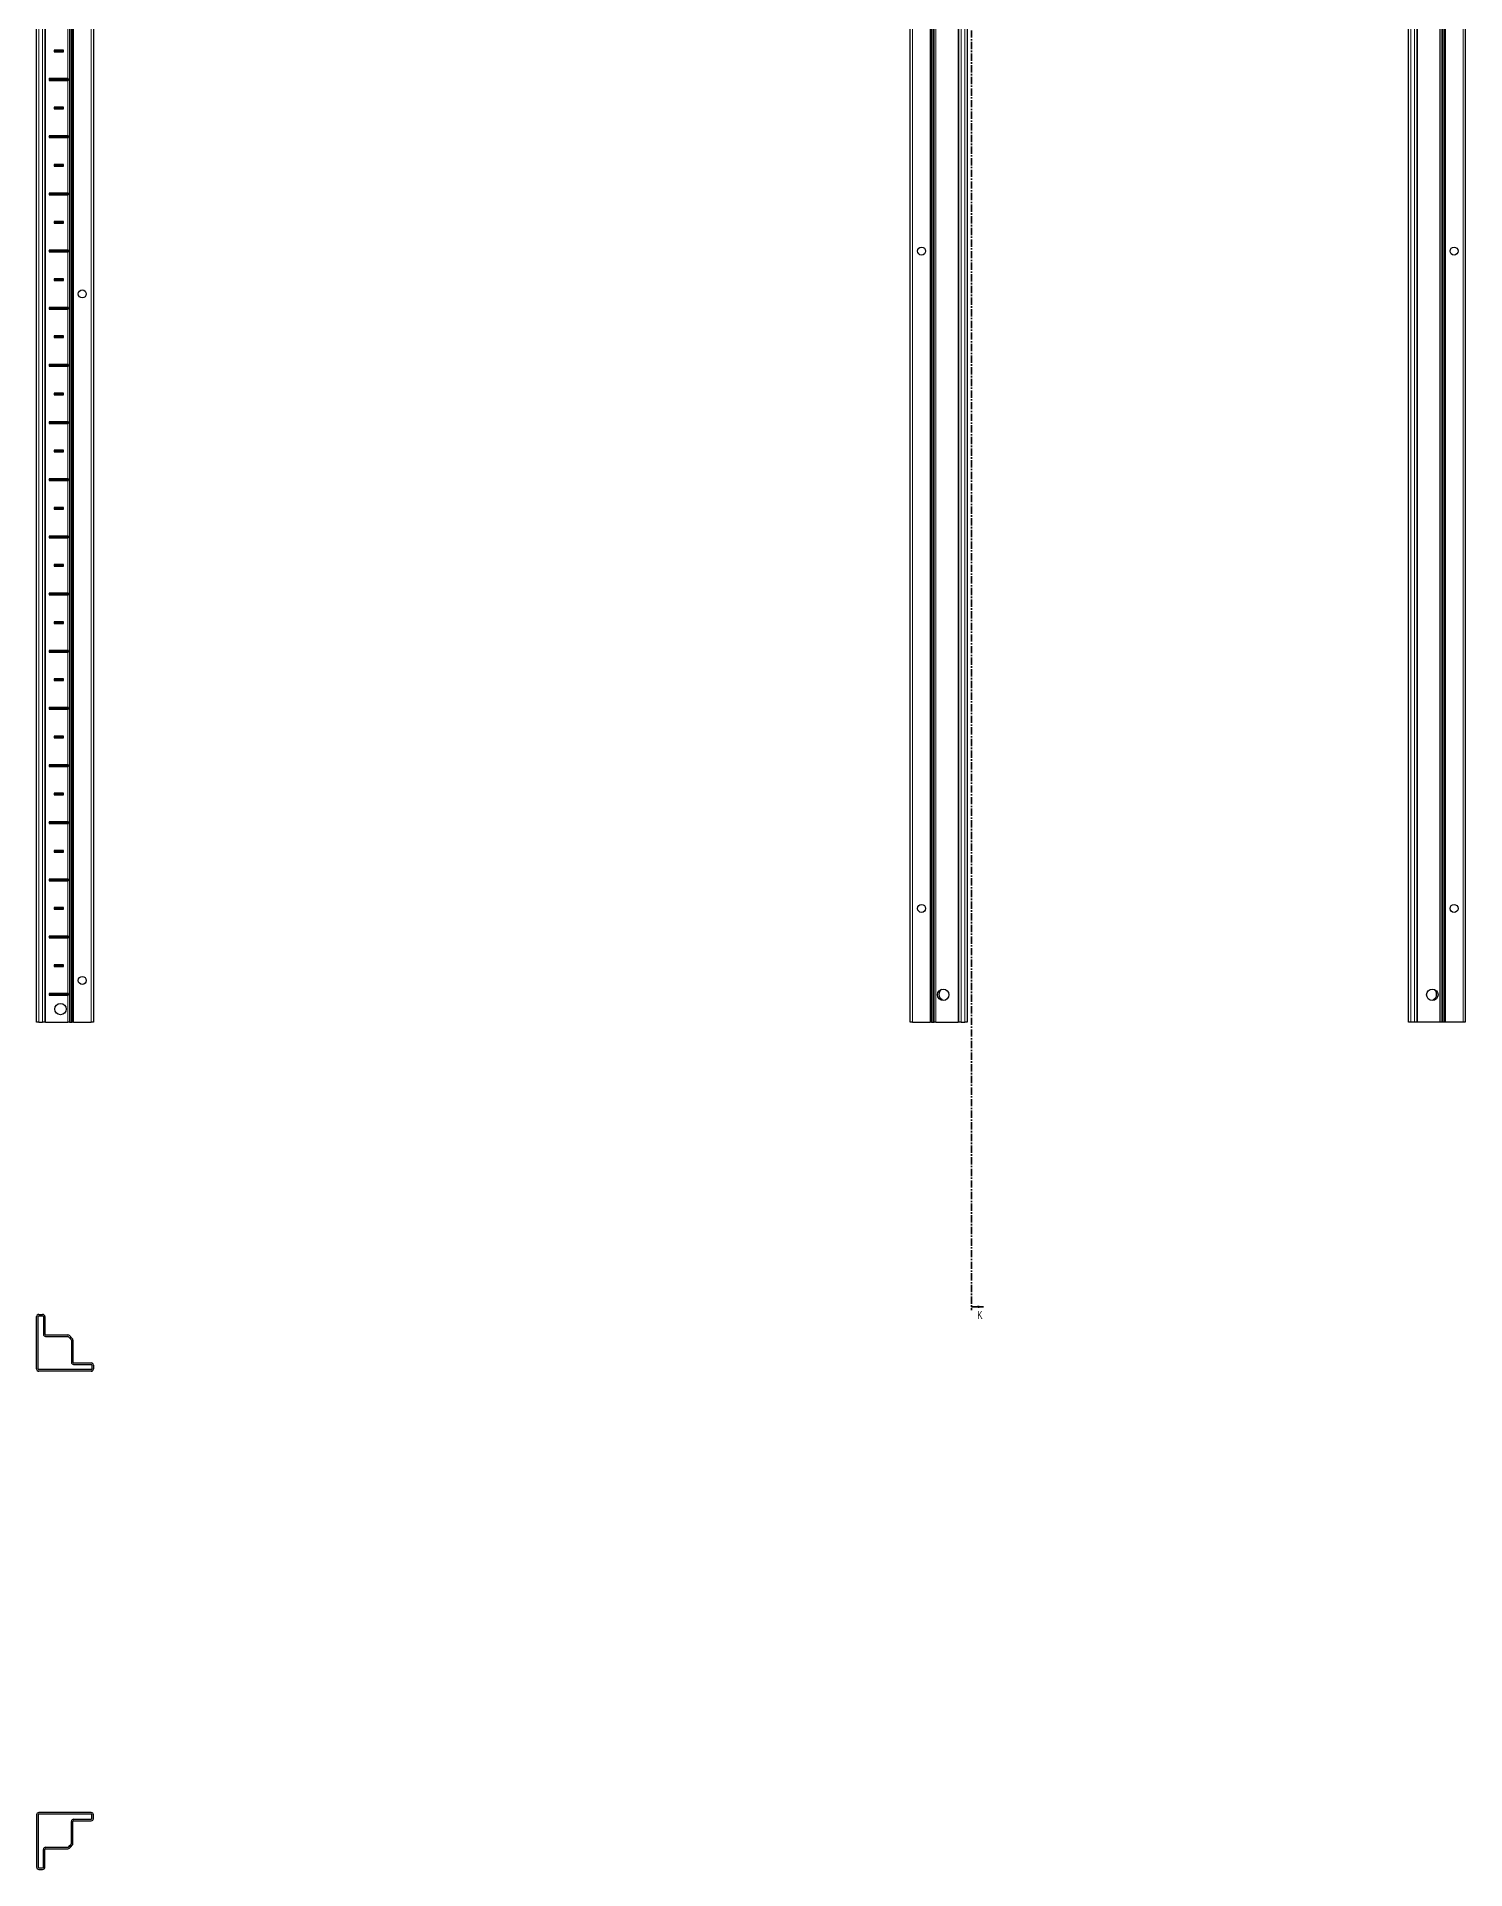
# Model space of a CAD drawing. Header units: millimetres. Extents: x -250 to 5825, y -1747 to 1453.
# Drawn here: x 1362 to 2612, y -1747 to -144 of the extents above; entities that cross this region are included whole.
import ezdxf

# ---------------------------------------------------------------- set-up
doc = ezdxf.new("R2010")
doc.units = ezdxf.units.MM
doc.linetypes.add('CENTER', pattern=[10.16, 6.35, -1.27, 1.27, -1.27])
doc.styles.add('SLDTEXTSTYLE0', font='TXT', dxfattribs={"width": 0.75})

msp = doc.modelspace()

# ---------------------------------------------------------------- linework, layer by layer
at = {"color": 7, "linetype": 'CENTER', "lineweight": 35}
msp.add_line((2179.83, 1344.64), (2179.83, -1258.12), dxfattribs=at)
at = {"color": 7, "linetype": 'Continuous', "lineweight": 25}
for p, q in [((1362.49, -1006.24), (1362.49, 892.76)), ((1369.69, 892.76), (1369.69, -1006.24)), ((1392.36, 892.76), (1392.36, -1006.24)), ((1392.4, 892.76), (1392.4, -1006.24)), ((1394.19, 892.76), (1394.19, -1006.24)), ((1412.19, 892.76), (1412.19, -1006.24)), ((2126.39, -1006.24), (2126.39, 892.76)), ((2146.19, 892.76), (2146.19, -1006.24)), ((2146.22, 892.76), (2146.22, -1006.24)), ((2168.89, -1006.24), (2168.89, 892.76)), ((2176.09, 892.76), (2176.09, -1006.24)), ((2562.09, -1006.24), (2562.09, 892.76)), ((2569.29, 892.76), (2569.29, -1006.24)), ((2591.97, -1006.24), (2591.97, 892.76)), ((2592, -1006.24), (2592, 892.76)), ((2611.79, 892.76), (2611.79, -1006.24)), ((2144.39, -180.99), (2144.39, -132.49)), ((2593.79, -132.49), (2593.79, -180.99)), ((1385.84, -155.99), (1377.84, -155.99)), ((1377.84, -155.99), (1377.84, -157.49)), ((1378.59, -156.74), (1377.84, -155.99)), ((1378.59, -156.74), (1377.84, -157.49)), ((1377.84, -157.49), (1385.84, -157.49)), ((1378.59, -156.74), (1385.09, -156.74)), ((1385.09, -156.74), (1385.84, -155.99)), ((1385.09, -156.74), (1385.84, -157.49)), ((1385.84, -157.49), (1385.84, -155.99)), ((1389.74, -180.99), (1373.34, -180.99)), ((1373.34, -180.99), (1373.34, -182.49)), ((1374.09, -181.74), (1373.34, -180.99)), ((1374.09, -181.74), (1373.34, -182.49)), ((1373.34, -182.49), (1389.74, -182.49)), ((1374.09, -181.74), (1389.59, -181.74)), ((1389.59, -181.74), (1390.23, -181.1)), ((1389.59, -181.74), (1390.23, -182.39)), ((1390.23, -182.39), (1390.23, -181.1)), ((2144.46, -181.1), (2144.39, -180.99)), ((2144.39, -180.99), (2144.39, -182.49)), ((2144.39, -182.49), (2144.46, -182.39)), ((2144.39, -230.99), (2144.39, -182.49)), ((2144.46, -182.39), (2144.46, -181.1)), ((2593.79, -180.99), (2593.73, -181.1)), ((2593.73, -181.1), (2593.73, -182.39)), ((2593.73, -182.39), (2593.79, -182.49)), ((2593.79, -182.49), (2593.79, -180.99)), ((2593.79, -182.49), (2593.79, -230.99)), ((1385.84, -205.99), (1377.84, -205.99)), ((1377.84, -205.99), (1377.84, -207.49)), ((1378.59, -206.74), (1377.84, -205.99)), ((1378.59, -206.74), (1377.84, -207.49)), ((1377.84, -207.49), (1385.84, -207.49)), ((1378.59, -206.74), (1385.09, -206.74)), ((1385.09, -206.74), (1385.84, -205.99)), ((1385.09, -206.74), (1385.84, -207.49)), ((1385.84, -207.49), (1385.84, -205.99)), ((1389.74, -230.99), (1373.34, -230.99)), ((1373.34, -230.99), (1373.34, -232.49)), ((1374.09, -231.74), (1373.34, -230.99)), ((1374.09, -231.74), (1373.34, -232.49)), ((1373.34, -232.49), (1389.74, -232.49)), ((1374.09, -231.74), (1389.59, -231.74)), ((1389.59, -231.74), (1390.23, -231.1)), ((1389.59, -231.74), (1390.23, -232.39)), ((1390.23, -232.39), (1390.23, -231.1)), ((2144.46, -231.1), (2144.39, -230.99)), ((2144.39, -230.99), (2144.39, -232.49)), ((2144.39, -232.49), (2144.46, -232.39)), ((2144.39, -280.99), (2144.39, -232.49)), ((2144.46, -232.39), (2144.46, -231.1)), ((2593.79, -230.99), (2593.73, -231.1)), ((2593.73, -231.1), (2593.73, -232.39)), ((2593.73, -232.39), (2593.79, -232.49)), ((2593.79, -232.49), (2593.79, -230.99)), ((2593.79, -232.49), (2593.79, -280.99)), ((1385.84, -255.99), (1377.84, -255.99)), ((1377.84, -255.99), (1377.84, -257.49)), ((1378.59, -256.74), (1377.84, -255.99)), ((1385.09, -256.74), (1385.84, -255.99)), ((1385.84, -257.49), (1385.84, -255.99)), ((1378.59, -256.74), (1377.84, -257.49)), ((1377.84, -257.49), (1385.84, -257.49)), ((1378.59, -256.74), (1385.09, -256.74)), ((1385.09, -256.74), (1385.84, -257.49)), ((1389.74, -280.99), (1373.34, -280.99)), ((1373.34, -280.99), (1373.34, -282.49)), ((1374.09, -281.74), (1373.34, -280.99)), ((1374.09, -281.74), (1373.34, -282.49)), ((1373.34, -282.49), (1389.74, -282.49)), ((1374.09, -281.74), (1389.59, -281.74)), ((1389.59, -281.74), (1390.23, -281.1)), ((1389.59, -281.74), (1390.23, -282.39)), ((1390.23, -282.39), (1390.23, -281.1)), ((2144.46, -281.1), (2144.39, -280.99)), ((2144.39, -280.99), (2144.39, -282.49)), ((2144.39, -282.49), (2144.46, -282.39)), ((2144.39, -330.99), (2144.39, -282.49)), ((2144.46, -282.39), (2144.46, -281.1)), ((2593.79, -280.99), (2593.73, -281.1)), ((2593.73, -281.1), (2593.73, -282.39)), ((2593.73, -282.39), (2593.79, -282.49)), ((2593.79, -282.49), (2593.79, -280.99)), ((2593.79, -282.49), (2593.79, -330.99)), ((1385.84, -305.99), (1377.84, -305.99)), ((1377.84, -305.99), (1377.84, -307.49)), ((1378.59, -306.74), (1377.84, -305.99)), ((1378.59, -306.74), (1377.84, -307.49)), ((1377.84, -307.49), (1385.84, -307.49)), ((1378.59, -306.74), (1385.09, -306.74)), ((1385.09, -306.74), (1385.84, -305.99)), ((1385.09, -306.74), (1385.84, -307.49)), ((1385.84, -307.49), (1385.84, -305.99)), ((1389.74, -330.99), (1373.34, -330.99)), ((1373.34, -330.99), (1373.34, -332.49)), ((1374.09, -331.74), (1373.34, -330.99)), ((1374.09, -331.74), (1373.34, -332.49)), ((1373.34, -332.49), (1389.74, -332.49)), ((1374.09, -331.74), (1389.59, -331.74)), ((1389.59, -331.74), (1390.23, -331.1)), ((1389.59, -331.74), (1390.23, -332.39)), ((1390.23, -332.39), (1390.23, -331.1)), ((2144.46, -331.1), (2144.39, -330.99)), ((2144.39, -330.99), (2144.39, -332.49)), ((2144.39, -332.49), (2144.46, -332.39)), ((2144.39, -380.99), (2144.39, -332.49)), ((2144.46, -332.39), (2144.46, -331.1)), ((2593.79, -330.99), (2593.73, -331.1)), ((2593.73, -331.1), (2593.73, -332.39)), ((2593.73, -332.39), (2593.79, -332.49)), ((2593.79, -332.49), (2593.79, -330.99)), ((2593.79, -332.49), (2593.79, -380.99)), ((1385.84, -355.99), (1377.84, -355.99)), ((1377.84, -355.99), (1377.84, -357.49)), ((1378.59, -356.74), (1377.84, -355.99)), ((1378.59, -356.74), (1377.84, -357.49)), ((1377.84, -357.49), (1385.84, -357.49)), ((1378.59, -356.74), (1385.09, -356.74)), ((1385.09, -356.74), (1385.84, -355.99)), ((1385.09, -356.74), (1385.84, -357.49)), ((1385.84, -357.49), (1385.84, -355.99)), ((1389.74, -380.99), (1373.34, -380.99)), ((1373.34, -380.99), (1373.34, -382.49)), ((1374.09, -381.74), (1373.34, -380.99)), ((1374.09, -381.74), (1373.34, -382.49)), ((1373.34, -382.49), (1389.74, -382.49)), ((1374.09, -381.74), (1389.59, -381.74)), ((1389.59, -381.74), (1390.23, -381.1)), ((1389.59, -381.74), (1390.23, -382.39)), ((1390.23, -382.39), (1390.23, -381.1)), ((2144.46, -381.1), (2144.39, -380.99)), ((2144.39, -380.99), (2144.39, -382.49)), ((2144.39, -382.49), (2144.46, -382.39)), ((2144.39, -430.99), (2144.39, -382.49)), ((2144.46, -382.39), (2144.46, -381.1)), ((2593.79, -380.99), (2593.73, -381.1)), ((2593.73, -381.1), (2593.73, -382.39)), ((2593.73, -382.39), (2593.79, -382.49)), ((2593.79, -382.49), (2593.79, -380.99)), ((2593.79, -382.49), (2593.79, -430.99)), ((1385.84, -405.99), (1377.84, -405.99)), ((1377.84, -405.99), (1377.84, -407.49)), ((1378.59, -406.74), (1377.84, -405.99)), ((1378.59, -406.74), (1377.84, -407.49)), ((1377.84, -407.49), (1385.84, -407.49)), ((1378.59, -406.74), (1385.09, -406.74)), ((1385.09, -406.74), (1385.84, -405.99)), ((1385.09, -406.74), (1385.84, -407.49)), ((1385.84, -407.49), (1385.84, -405.99)), ((1389.74, -430.99), (1373.34, -430.99)), ((1373.34, -430.99), (1373.34, -432.49)), ((1374.09, -431.74), (1373.34, -430.99)), ((1374.09, -431.74), (1373.34, -432.49)), ((1373.34, -432.49), (1389.74, -432.49)), ((1374.09, -431.74), (1389.59, -431.74)), ((1389.59, -431.74), (1390.23, -431.1)), ((1389.59, -431.74), (1390.23, -432.39)), ((1390.23, -432.39), (1390.23, -431.1)), ((2144.46, -431.1), (2144.39, -430.99)), ((2144.39, -430.99), (2144.39, -432.49)), ((2144.39, -432.49), (2144.46, -432.39)), ((2144.39, -480.99), (2144.39, -432.49)), ((2144.46, -432.39), (2144.46, -431.1)), ((2593.79, -430.99), (2593.73, -431.1)), ((2593.73, -431.1), (2593.73, -432.39)), ((2593.73, -432.39), (2593.79, -432.49)), ((2593.79, -432.49), (2593.79, -430.99)), ((2593.79, -432.49), (2593.79, -480.99)), ((1385.84, -455.99), (1377.84, -455.99)), ((1377.84, -455.99), (1377.84, -457.49)), ((1378.59, -456.74), (1377.84, -455.99)), ((1378.59, -456.74), (1377.84, -457.49)), ((1377.84, -457.49), (1385.84, -457.49)), ((1378.59, -456.74), (1385.09, -456.74)), ((1385.09, -456.74), (1385.84, -455.99)), ((1385.09, -456.74), (1385.84, -457.49)), ((1385.84, -457.49), (1385.84, -455.99)), ((1389.74, -480.99), (1373.34, -480.99)), ((1373.34, -480.99), (1373.34, -482.49)), ((1374.09, -481.74), (1373.34, -480.99)), ((1374.09, -481.74), (1373.34, -482.49)), ((1373.34, -482.49), (1389.74, -482.49)), ((1374.09, -481.74), (1389.59, -481.74)), ((1389.59, -481.74), (1390.23, -481.1)), ((1389.59, -481.74), (1390.23, -482.39)), ((1390.23, -482.39), (1390.23, -481.1)), ((2144.46, -481.1), (2144.39, -480.99)), ((2144.39, -480.99), (2144.39, -482.49)), ((2144.39, -482.49), (2144.46, -482.39)), ((2144.39, -530.99), (2144.39, -482.49)), ((2144.46, -482.39), (2144.46, -481.1)), ((2593.79, -480.99), (2593.73, -481.1)), ((2593.73, -481.1), (2593.73, -482.39)), ((2593.73, -482.39), (2593.79, -482.49)), ((2593.79, -482.49), (2593.79, -480.99)), ((2593.79, -482.49), (2593.79, -530.99)), ((1385.84, -505.99), (1377.84, -505.99)), ((1377.84, -505.99), (1377.84, -507.49)), ((1378.59, -506.74), (1377.84, -505.99)), ((1378.59, -506.74), (1377.84, -507.49)), ((1377.84, -507.49), (1385.84, -507.49)), ((1378.59, -506.74), (1385.09, -506.74)), ((1385.09, -506.74), (1385.84, -505.99)), ((1385.09, -506.74), (1385.84, -507.49)), ((1385.84, -507.49), (1385.84, -505.99)), ((1389.74, -530.99), (1373.34, -530.99)), ((1373.34, -530.99), (1373.34, -532.49)), ((1374.09, -531.74), (1373.34, -530.99)), ((1374.09, -531.74), (1373.34, -532.49)), ((1373.34, -532.49), (1389.74, -532.49)), ((1374.09, -531.74), (1389.59, -531.74)), ((1389.59, -531.74), (1390.23, -531.1)), ((1389.59, -531.74), (1390.23, -532.39)), ((1390.23, -532.39), (1390.23, -531.1)), ((2144.46, -531.1), (2144.39, -530.99)), ((2144.39, -530.99), (2144.39, -532.49)), ((2144.39, -532.49), (2144.46, -532.39)), ((2144.39, -580.99), (2144.39, -532.49)), ((2144.46, -532.39), (2144.46, -531.1)), ((2593.79, -530.99), (2593.73, -531.1)), ((2593.73, -531.1), (2593.73, -532.39)), ((2593.73, -532.39), (2593.79, -532.49)), ((2593.79, -532.49), (2593.79, -530.99)), ((2593.79, -532.49), (2593.79, -580.99)), ((1385.84, -555.99), (1377.84, -555.99)), ((1377.84, -555.99), (1377.84, -557.49)), ((1378.59, -556.74), (1377.84, -555.99)), ((1378.59, -556.74), (1377.84, -557.49)), ((1377.84, -557.49), (1385.84, -557.49)), ((1378.59, -556.74), (1385.09, -556.74)), ((1385.09, -556.74), (1385.84, -555.99)), ((1385.09, -556.74), (1385.84, -557.49)), ((1385.84, -557.49), (1385.84, -555.99)), ((1389.74, -580.99), (1373.34, -580.99)), ((1373.34, -580.99), (1373.34, -582.49)), ((1374.09, -581.74), (1373.34, -580.99)), ((1374.09, -581.74), (1373.34, -582.49)), ((1373.34, -582.49), (1389.74, -582.49)), ((1374.09, -581.74), (1389.59, -581.74)), ((1389.59, -581.74), (1390.23, -581.1)), ((1389.59, -581.74), (1390.23, -582.39)), ((1390.23, -582.39), (1390.23, -581.1)), ((2144.46, -581.1), (2144.39, -580.99)), ((2144.39, -580.99), (2144.39, -582.49)), ((2144.39, -582.49), (2144.46, -582.39)), ((2144.39, -630.99), (2144.39, -582.49)), ((2144.46, -582.39), (2144.46, -581.1)), ((2593.79, -580.99), (2593.73, -581.1)), ((2593.73, -581.1), (2593.73, -582.39)), ((2593.73, -582.39), (2593.79, -582.49)), ((2593.79, -582.49), (2593.79, -580.99)), ((2593.79, -582.49), (2593.79, -630.99)), ((1385.84, -605.99), (1377.84, -605.99)), ((1377.84, -605.99), (1377.84, -607.49)), ((1378.59, -606.74), (1377.84, -605.99)), ((1378.59, -606.74), (1377.84, -607.49)), ((1377.84, -607.49), (1385.84, -607.49)), ((1378.59, -606.74), (1385.09, -606.74)), ((1385.09, -606.74), (1385.84, -605.99)), ((1385.09, -606.74), (1385.84, -607.49)), ((1385.84, -607.49), (1385.84, -605.99)), ((1389.74, -630.99), (1373.34, -630.99)), ((1373.34, -630.99), (1373.34, -632.49)), ((1374.09, -631.74), (1373.34, -630.99)), ((1374.09, -631.74), (1373.34, -632.49)), ((1373.34, -632.49), (1389.74, -632.49)), ((1374.09, -631.74), (1389.59, -631.74)), ((1389.59, -631.74), (1390.23, -631.1)), ((1389.59, -631.74), (1390.23, -632.39)), ((1390.23, -632.39), (1390.23, -631.1)), ((2144.46, -631.1), (2144.39, -630.99)), ((2144.39, -630.99), (2144.39, -632.49)), ((2144.39, -632.49), (2144.46, -632.39)), ((2144.39, -680.99), (2144.39, -632.49)), ((2144.46, -632.39), (2144.46, -631.1)), ((2593.79, -630.99), (2593.73, -631.1)), ((2593.73, -631.1), (2593.73, -632.39)), ((2593.73, -632.39), (2593.79, -632.49)), ((2593.79, -632.49), (2593.79, -630.99)), ((2593.79, -632.49), (2593.79, -680.99)), ((1385.84, -655.99), (1377.84, -655.99)), ((1377.84, -655.99), (1377.84, -657.49)), ((1378.59, -656.74), (1377.84, -655.99)), ((1378.59, -656.74), (1377.84, -657.49)), ((1378.59, -656.74), (1385.09, -656.74)), ((1385.09, -656.74), (1385.84, -655.99)), ((1385.09, -656.74), (1385.84, -657.49)), ((1385.84, -657.49), (1385.84, -655.99)), ((1377.84, -657.49), (1385.84, -657.49)), ((1389.74, -680.99), (1373.34, -680.99)), ((1373.34, -680.99), (1373.34, -682.49)), ((1374.09, -681.74), (1373.34, -680.99)), ((1374.09, -681.74), (1373.34, -682.49)), ((1373.34, -682.49), (1389.74, -682.49)), ((1374.09, -681.74), (1389.59, -681.74)), ((1389.59, -681.74), (1390.23, -681.1)), ((1389.59, -681.74), (1390.23, -682.39)), ((1390.23, -682.39), (1390.23, -681.1)), ((2144.46, -681.1), (2144.39, -680.99)), ((2144.39, -680.99), (2144.39, -682.49)), ((2144.39, -682.49), (2144.46, -682.39)), ((2144.39, -730.99), (2144.39, -682.49)), ((2144.46, -682.39), (2144.46, -681.1)), ((2593.79, -680.99), (2593.73, -681.1)), ((2593.73, -681.1), (2593.73, -682.39)), ((2593.73, -682.39), (2593.79, -682.49)), ((2593.79, -682.49), (2593.79, -680.99)), ((2593.79, -682.49), (2593.79, -730.99)), ((1385.84, -705.99), (1377.84, -705.99)), ((1377.84, -705.99), (1377.84, -707.49)), ((1378.59, -706.74), (1377.84, -705.99)), ((1378.59, -706.74), (1377.84, -707.49)), ((1377.84, -707.49), (1385.84, -707.49)), ((1378.59, -706.74), (1385.09, -706.74)), ((1385.09, -706.74), (1385.84, -705.99)), ((1385.09, -706.74), (1385.84, -707.49)), ((1385.84, -707.49), (1385.84, -705.99)), ((1389.74, -730.99), (1373.34, -730.99)), ((1373.34, -730.99), (1373.34, -732.49)), ((1374.09, -731.74), (1373.34, -730.99)), ((1374.09, -731.74), (1373.34, -732.49)), ((1373.34, -732.49), (1389.74, -732.49)), ((1374.09, -731.74), (1389.59, -731.74)), ((1389.59, -731.74), (1390.23, -731.1)), ((1389.59, -731.74), (1390.23, -732.39)), ((1390.23, -732.39), (1390.23, -731.1)), ((2144.46, -731.1), (2144.39, -730.99)), ((2144.39, -730.99), (2144.39, -732.49)), ((2144.39, -732.49), (2144.46, -732.39)), ((2144.39, -780.99), (2144.39, -732.49)), ((2144.46, -732.39), (2144.46, -731.1)), ((2593.79, -730.99), (2593.73, -731.1)), ((2593.73, -731.1), (2593.73, -732.39)), ((2593.73, -732.39), (2593.79, -732.49)), ((2593.79, -732.49), (2593.79, -730.99)), ((2593.79, -732.49), (2593.79, -780.99)), ((1385.84, -755.99), (1377.84, -755.99)), ((1377.84, -755.99), (1377.84, -757.49)), ((1378.59, -756.74), (1377.84, -755.99)), ((1378.59, -756.74), (1377.84, -757.49)), ((1377.84, -757.49), (1385.84, -757.49)), ((1378.59, -756.74), (1385.09, -756.74)), ((1385.09, -756.74), (1385.84, -755.99)), ((1385.09, -756.74), (1385.84, -757.49)), ((1385.84, -757.49), (1385.84, -755.99)), ((1389.74, -780.99), (1373.34, -780.99)), ((1373.34, -780.99), (1373.34, -782.49)), ((1374.09, -781.74), (1373.34, -780.99)), ((1374.09, -781.74), (1373.34, -782.49)), ((1373.34, -782.49), (1389.74, -782.49)), ((1374.09, -781.74), (1389.59, -781.74)), ((1389.59, -781.74), (1390.23, -781.1)), ((1389.59, -781.74), (1390.23, -782.39)), ((1390.23, -782.39), (1390.23, -781.1)), ((2144.46, -781.1), (2144.39, -780.99)), ((2144.39, -780.99), (2144.39, -782.49)), ((2144.39, -782.49), (2144.46, -782.39)), ((2144.39, -830.99), (2144.39, -782.49)), ((2144.46, -782.39), (2144.46, -781.1)), ((2593.79, -780.99), (2593.73, -781.1)), ((2593.73, -781.1), (2593.73, -782.39)), ((2593.73, -782.39), (2593.79, -782.49)), ((2593.79, -782.49), (2593.79, -780.99)), ((2593.79, -782.49), (2593.79, -830.99)), ((1385.84, -805.99), (1377.84, -805.99)), ((1377.84, -805.99), (1377.84, -807.49)), ((1378.59, -806.74), (1377.84, -805.99)), ((1378.59, -806.74), (1377.84, -807.49)), ((1377.84, -807.49), (1385.84, -807.49)), ((1378.59, -806.74), (1385.09, -806.74)), ((1385.09, -806.74), (1385.84, -805.99)), ((1385.09, -806.74), (1385.84, -807.49)), ((1385.84, -807.49), (1385.84, -805.99)), ((1389.74, -830.99), (1373.34, -830.99)), ((1373.34, -830.99), (1373.34, -832.49)), ((1374.09, -831.74), (1373.34, -830.99)), ((1374.09, -831.74), (1373.34, -832.49)), ((1373.34, -832.49), (1389.74, -832.49)), ((1374.09, -831.74), (1389.59, -831.74)), ((1389.59, -831.74), (1390.23, -831.1)), ((1389.59, -831.74), (1390.23, -832.39)), ((1390.23, -832.39), (1390.23, -831.1)), ((2144.46, -831.1), (2144.39, -830.99)), ((2144.39, -830.99), (2144.39, -832.49)), ((2144.39, -832.49), (2144.46, -832.39)), ((2144.39, -880.99), (2144.39, -832.49)), ((2144.46, -832.39), (2144.46, -831.1)), ((2593.79, -830.99), (2593.73, -831.1)), ((2593.73, -831.1), (2593.73, -832.39)), ((2593.73, -832.39), (2593.79, -832.49)), ((2593.79, -832.49), (2593.79, -830.99)), ((2593.79, -832.49), (2593.79, -880.99)), ((1385.84, -855.99), (1377.84, -855.99)), ((1377.84, -855.99), (1377.84, -857.49)), ((1378.59, -856.74), (1377.84, -855.99)), ((1378.59, -856.74), (1377.84, -857.49)), ((1377.84, -857.49), (1385.84, -857.49)), ((1378.59, -856.74), (1385.09, -856.74)), ((1385.09, -856.74), (1385.84, -855.99)), ((1385.09, -856.74), (1385.84, -857.49)), ((1385.84, -857.49), (1385.84, -855.99)), ((1389.74, -880.99), (1373.34, -880.99)), ((1373.34, -880.99), (1373.34, -882.49)), ((1374.09, -881.74), (1373.34, -880.99)), ((1389.59, -881.74), (1390.23, -881.1)), ((1390.23, -882.39), (1390.23, -881.1)), ((2144.46, -881.1), (2144.39, -880.99)), ((2144.39, -880.99), (2144.39, -882.49)), ((2144.46, -882.39), (2144.46, -881.1)), ((2593.79, -880.99), (2593.73, -881.1)), ((2593.73, -881.1), (2593.73, -882.39)), ((2593.79, -882.49), (2593.79, -880.99)), ((1374.09, -881.74), (1373.34, -882.49)), ((1373.34, -882.49), (1389.74, -882.49)), ((1374.09, -881.74), (1389.59, -881.74)), ((1389.59, -881.74), (1390.23, -882.39)), ((2144.39, -882.49), (2144.46, -882.39)), ((2144.39, -930.99), (2144.39, -882.49)), ((2593.73, -882.39), (2593.79, -882.49)), ((2593.79, -882.49), (2593.79, -930.99)), ((1377.84, -905.99), (1377.84, -907.49)), ((1385.84, -905.99), (1377.84, -905.99)), ((1378.59, -906.74), (1377.84, -905.99)), ((1378.59, -906.74), (1377.84, -907.49)), ((1377.84, -907.49), (1385.84, -907.49)), ((1378.59, -906.74), (1385.09, -906.74)), ((1385.09, -906.74), (1385.84, -905.99)), ((1385.09, -906.74), (1385.84, -907.49)), ((1385.84, -907.49), (1385.84, -905.99)), ((1389.74, -930.99), (1373.34, -930.99)), ((1373.34, -930.99), (1373.34, -932.49)), ((1374.09, -931.74), (1373.34, -930.99)), ((1374.09, -931.74), (1373.34, -932.49)), ((1373.34, -932.49), (1389.74, -932.49)), ((1374.09, -931.74), (1389.59, -931.74)), ((1389.59, -931.74), (1390.23, -931.1)), ((1389.59, -931.74), (1390.23, -932.39)), ((1390.23, -932.39), (1390.23, -931.1)), ((2144.46, -931.1), (2144.39, -930.99)), ((2144.39, -930.99), (2144.39, -932.49)), ((2144.39, -932.49), (2144.46, -932.39)), ((2144.39, -980.99), (2144.39, -932.49)), ((2144.46, -932.39), (2144.46, -931.1)), ((2593.79, -930.99), (2593.73, -931.1)), ((2593.73, -931.1), (2593.73, -932.39)), ((2593.73, -932.39), (2593.79, -932.49)), ((2593.79, -932.49), (2593.79, -930.99)), ((2593.79, -932.49), (2593.79, -980.99)), ((1377.84, -955.99), (1377.84, -957.49)), ((1385.84, -955.99), (1377.84, -955.99)), ((1378.59, -956.74), (1377.84, -955.99)), ((1378.59, -956.74), (1377.84, -957.49)), ((1377.84, -957.49), (1385.84, -957.49)), ((1378.59, -956.74), (1385.09, -956.74)), ((1385.09, -956.74), (1385.84, -955.99)), ((1385.09, -956.74), (1385.84, -957.49)), ((1385.84, -957.49), (1385.84, -955.99)), ((1389.74, -980.99), (1373.34, -980.99)), ((1373.34, -980.99), (1373.34, -982.49)), ((1374.09, -981.74), (1373.34, -980.99)), ((1374.09, -981.74), (1373.34, -982.49)), ((1373.34, -982.49), (1389.74, -982.49)), ((1374.09, -981.74), (1389.59, -981.74)), ((1389.59, -981.74), (1390.23, -981.1)), ((1389.59, -981.74), (1390.23, -982.39)), ((1390.23, -982.39), (1390.23, -981.1)), ((2144.46, -981.1), (2144.39, -980.99)), ((2144.39, -980.99), (2144.39, -982.49)), ((2144.39, -982.49), (2144.46, -982.39)), ((2144.39, -1006.24), (2144.39, -982.49)), ((2144.46, -982.39), (2144.46, -981.1)), ((2154.44, -987.18), (2154.44, -986.77)), ((2583.74, -986.77), (2583.74, -987.18)), ((2593.79, -980.99), (2593.73, -981.1)), ((2593.73, -981.1), (2593.73, -982.39)), ((2593.73, -982.39), (2593.79, -982.49)), ((2593.79, -982.49), (2593.79, -980.99)), ((2593.79, -982.49), (2593.79, -1006.24)), ((1364.49, -1006.24), (1362.49, -1006.24)), ((1364.49, -1006.24), (1367.69, -1006.24)), ((1369.69, -1006.24), (1367.69, -1006.24)), ((1370.34, -1006.24), (1369.69, -1006.24)), ((1370.34, -1006.24), (1389.74, -1006.24)), ((1391.16, -1006.24), (1389.74, -1006.24)), ((1391.16, -1006.24), (1392.36, -1006.24)), ((1392.36, -1006.24), (1392.4, -1006.24)), ((1392.4, -1006.24), (1393.6, -1006.24)), ((1394.19, -1006.24), (1393.6, -1006.24)), ((1394.84, -1006.24), (1394.19, -1006.24)), ((1394.84, -1006.24), (1410.19, -1006.24)), ((1412.19, -1006.24), (1410.19, -1006.24)), ((2128.39, -1006.24), (2126.39, -1006.24)), ((2128.39, -1006.24), (2143.74, -1006.24)), ((2144.39, -1006.24), (2143.74, -1006.24)), ((2144.98, -1006.24), (2144.39, -1006.24)), ((2144.98, -1006.24), (2146.19, -1006.24)), ((2146.19, -1006.24), (2146.22, -1006.24)), ((2146.22, -1006.24), (2147.43, -1006.24)), ((2148.84, -1006.24), (2147.43, -1006.24)), ((2148.84, -1006.24), (2168.24, -1006.24)), ((2168.89, -1006.24), (2168.24, -1006.24)), ((2170.89, -1006.24), (2168.89, -1006.24)), ((2170.89, -1006.24), (2174.09, -1006.24)), ((2176.09, -1006.24), (2174.09, -1006.24)), ((2564.09, -1006.24), (2562.09, -1006.24)), ((2567.29, -1006.24), (2564.09, -1006.24)), ((2569.29, -1006.24), (2567.29, -1006.24)), ((2569.94, -1006.24), (2569.29, -1006.24)), ((2589.35, -1006.24), (2569.94, -1006.24)), ((2590.76, -1006.24), (2589.35, -1006.24)), ((2591.97, -1006.24), (2590.76, -1006.24)), ((2592, -1006.24), (2591.97, -1006.24)), ((2593.21, -1006.24), (2592, -1006.24)), ((2593.79, -1006.24), (2593.21, -1006.24)), ((2594.44, -1006.24), (2593.79, -1006.24)), ((2609.79, -1006.24), (2594.44, -1006.24)), ((2611.79, -1006.24), (2609.79, -1006.24)), ((1362.49, -1309.47), (1362.49, -1263.77)), ((1363.84, -1309.47), (1363.84, -1263.77)), ((1364.49, -1261.77), (1367.69, -1261.77)), ((1364.49, -1263.12), (1367.69, -1263.12)), ((1368.34, -1263.77), (1368.34, -1279.12)), ((1369.69, -1263.77), (1369.69, -1279.12)), ((1370.34, -1279.77), (1389.74, -1279.77)), ((1370.34, -1281.12), (1389.74, -1281.12)), ((1390.2, -1281.31), (1391.41, -1282.52)), ((1391.16, -1280.36), (1392.36, -1281.56)), ((1392.36, -1281.56), (1391.41, -1282.52)), ((1391.44, -1282.55), (1392.4, -1281.6)), ((1392.4, -1281.6), (1393.6, -1282.8)), ((1391.44, -1282.55), (1392.65, -1283.76)), ((1392.84, -1284.22), (1392.84, -1303.62)), ((1394.19, -1284.22), (1394.19, -1303.62)), ((1410.19, -1310.12), (1364.49, -1310.12)), ((1410.19, -1311.47), (1364.49, -1311.47)), ((1394.84, -1304.27), (1410.19, -1304.27)), ((1394.84, -1305.62), (1410.19, -1305.62)), ((1410.84, -1306.27), (1410.84, -1309.47)), ((1412.19, -1306.27), (1412.19, -1309.47)), ((1410.19, -1697.47), (1364.49, -1697.47)), ((1410.19, -1698.82), (1364.49, -1698.82)), ((1362.49, -1699.47), (1362.49, -1745.17)), ((1363.84, -1699.47), (1363.84, -1745.17)), ((1392.84, -1724.72), (1392.84, -1705.32)), ((1394.19, -1724.72), (1394.19, -1705.32)), ((1394.84, -1703.32), (1410.19, -1703.32)), ((1394.84, -1704.67), (1410.19, -1704.67)), ((1410.84, -1702.67), (1410.84, -1699.47)), ((1412.19, -1702.67), (1412.19, -1699.47)), ((1368.34, -1745.17), (1368.34, -1729.82)), ((1369.69, -1745.17), (1369.69, -1729.82)), ((1370.34, -1727.82), (1389.74, -1727.82)), ((1370.34, -1729.17), (1389.74, -1729.17)), ((1390.2, -1727.63), (1391.41, -1726.42)), ((1391.16, -1728.58), (1392.36, -1727.38)), ((1392.36, -1727.38), (1391.41, -1726.42)), ((1391.44, -1726.39), (1392.65, -1725.18)), ((1391.44, -1726.39), (1392.4, -1727.34)), ((1392.4, -1727.34), (1393.6, -1726.14)), ((1364.49, -1745.82), (1367.69, -1745.82)), ((1364.49, -1747.17), (1367.69, -1747.17))]:
    msp.add_line(p, q, dxfattribs=at)
at = {"color": 8, "linetype": 'Continuous', "lineweight": 18}
for p, q in [((1364.49, 892.76), (1364.49, -1006.24)), ((1367.69, -1006.24), (1367.69, 892.76)), ((1370.34, 892.76), (1370.34, -1006.24)), ((1391.16, 892.76), (1391.16, -1006.24)), ((1393.6, -1006.24), (1393.6, 892.76)), ((1394.84, 892.76), (1394.84, -1006.24)), ((1410.19, -1006.24), (1410.19, 892.76)), ((2128.39, 892.76), (2128.39, -1006.24)), ((2143.74, -1006.24), (2143.74, 892.76)), ((2144.98, 892.76), (2144.98, -1006.24)), ((2147.43, -1006.24), (2147.43, 892.76)), ((2148.84, 892.76), (2148.84, -1006.24)), ((2168.24, -1006.24), (2168.24, 892.76)), ((2170.89, 892.76), (2170.89, -1006.24)), ((2174.09, -1006.24), (2174.09, 892.76)), ((2564.09, 892.76), (2564.09, -1006.24)), ((2567.29, -1006.24), (2567.29, 892.76)), ((2569.94, 892.76), (2569.94, -1006.24)), ((2589.35, -1006.24), (2589.35, 892.76)), ((2590.76, 892.76), (2590.76, -1006.24)), ((2593.21, -1006.24), (2593.21, 892.76)), ((2594.44, 892.76), (2594.44, -1006.24)), ((2609.79, -1006.24), (2609.79, 892.76)), ((1389.74, -180.99), (1389.74, -132.49)), ((1389.74, -230.99), (1389.74, -182.49)), ((1389.74, -280.99), (1389.74, -232.49)), ((1389.74, -330.99), (1389.74, -282.49)), ((1389.74, -380.99), (1389.74, -332.49)), ((1389.74, -430.99), (1389.74, -382.49)), ((1389.74, -480.99), (1389.74, -432.49)), ((1389.74, -530.99), (1389.74, -482.49)), ((1389.74, -580.99), (1389.74, -532.49)), ((1389.74, -630.99), (1389.74, -582.49)), ((1389.74, -680.99), (1389.74, -632.49)), ((1389.74, -730.99), (1389.74, -682.49)), ((1389.74, -780.99), (1389.74, -732.49)), ((1389.74, -830.99), (1389.74, -782.49)), ((1389.74, -880.99), (1389.74, -832.49)), ((1389.74, -930.99), (1389.74, -882.49)), ((1389.74, -980.99), (1389.74, -932.49)), ((1389.74, -1006.24), (1389.74, -982.49))]:
    msp.add_line(p, q, dxfattribs=at)
at = {"color": 7, "linetype": 'Continuous', "lineweight": 35}
msp.add_line((2190.47, -1255.12), (2179.83, -1255.12), dxfattribs=at)
at = {"color": 7, "linetype": 'Continuous', "lineweight": 25}
for centre, radius in [((2136.24, -331.74), 3.5), ((2601.94, -331.74), 3.5), ((1402.34, -369.24), 3.5), ((2136.24, -906.74), 3.5), ((2601.94, -906.74), 3.5), ((1402.34, -969.74), 3.5), ((2155.24, -982.24), 5), ((2582.94, -982.24), 5), ((1383.34, -994.74), 5)]:
    msp.add_circle(centre, radius, dxfattribs=at)
for centre, radius, start, end in [((2156.74, -981.74), 5.25, 126.18914, 240.85926), ((2581.44, -981.74), 5.25, 299.14074, 53.81085), ((2153.94, -986.77), 0.5, 0, 60.85926), ((2584.24, -986.77), 0.5, 119.14074, 180), ((1364.49, -1263.77), 2, 90, 180), ((1364.49, -1263.77), 0.65, 90, 180), ((1367.69, -1263.77), 2, 0, 90), ((1367.69, -1263.77), 0.65, 0, 90), ((1370.34, -1279.12), 2, 180, 270), ((1370.34, -1279.12), 0.65, 180, 270), ((1389.74, -1281.77), 2, 45, 90), ((1389.74, -1281.77), 0.65, 45, 90), ((1392.19, -1284.22), 0.65, 0, 45), ((1392.19, -1284.22), 2, 0, 45), ((1364.49, -1309.47), 2, 180, 270), ((1364.49, -1309.47), 0.65, 180, 270), ((1394.84, -1303.62), 2, 180, 270), ((1394.84, -1303.62), 0.65, 180, 270), ((1410.19, -1306.27), 2, 0, 90), ((1410.19, -1306.27), 0.65, 0, 90), ((1410.19, -1309.47), 2, 270, 0), ((1410.19, -1309.47), 0.65, 270, 0), ((1364.49, -1699.47), 2, 90, 180), ((1364.49, -1699.47), 0.65, 90, 180), ((1410.19, -1699.47), 2, 0, 90), ((1410.19, -1699.47), 0.65, 0, 90), ((1394.84, -1705.32), 2, 90, 180), ((1394.84, -1705.32), 0.65, 90, 180), ((1410.19, -1702.67), 2, 270, 0), ((1410.19, -1702.67), 0.65, 270, 0), ((1370.34, -1729.82), 2, 90, 180), ((1370.34, -1729.82), 0.65, 90, 180), ((1389.74, -1727.17), 0.65, 270, 315), ((1389.74, -1727.17), 2, 270, 315), ((1392.19, -1724.72), 0.65, 315, 0), ((1392.19, -1724.72), 2, 315, 0), ((1364.49, -1745.17), 2, 180, 270), ((1364.49, -1745.17), 0.65, 180, 270), ((1367.69, -1745.17), 0.65, 270, 0), ((1367.69, -1745.17), 2, 270, 0)]:
    msp.add_arc(centre, radius, start, end, dxfattribs=at)
for centre, start_param, end_param in [((1389.74, -184.46), 6.0349159, 6.2831853), ((1389.74, -179.03), 3.1415927, 3.389862), ((1389.74, -234.46), 6.0349159, 6.2831853), ((1389.74, -229.03), 3.1415927, 3.389862), ((1389.74, -284.46), 6.0349159, 6.2831853), ((1389.74, -279.03), 3.1415927, 3.389862), ((1389.74, -334.46), 6.0349159, 6.2831853), ((1389.74, -329.03), 3.1415927, 3.389862), ((1389.74, -384.46), 6.0349159, 6.2831853), ((1389.74, -379.03), 3.1415927, 3.389862), ((1389.74, -434.46), 6.0349159, 6.2831853), ((1389.74, -429.03), 3.1415927, 3.389862), ((1389.74, -484.46), 6.0349159, 6.2831853), ((1389.74, -479.03), 3.1415927, 3.389862), ((1389.74, -534.46), 6.0349159, 6.2831853), ((1389.74, -529.03), 3.1415927, 3.389862), ((1389.74, -584.46), 6.0349159, 6.2831853), ((1389.74, -579.03), 3.1415927, 3.389862), ((1389.74, -634.46), 6.0349159, 6.2831853), ((1389.74, -629.03), 3.1415927, 3.389862), ((1389.74, -684.46), 6.0349159, 6.2831853), ((1389.74, -679.03), 3.1415927, 3.389862), ((1389.74, -734.46), 6.0349159, 6.2831853), ((1389.74, -729.03), 3.1415927, 3.389862), ((1389.74, -784.46), 6.0349159, 6.2831853), ((1389.74, -779.03), 3.1415927, 3.389862), ((1389.74, -834.46), 6.0349159, 6.2831853), ((1389.74, -829.03), 3.1415927, 3.389862), ((1389.74, -884.46), 6.0349159, 6.2831853), ((1389.74, -879.03), 3.1415927, 3.389862), ((1389.74, -934.46), 6.0349159, 6.2831853), ((1389.74, -929.03), 3.1415927, 3.389862), ((1389.74, -984.46), 6.0349159, 6.2831853), ((1389.74, -979.03), 3.1415927, 3.389862)]:
    msp.add_ellipse(centre, major_axis=(0, 3.46), ratio=0.5773503, start_param=start_param, end_param=end_param, dxfattribs=at)
at = {"color": 7, "linetype": 'Continuous', "lineweight": 35}
msp.add_solid([(2179.83, -1255.12), (2186.83, -1256.24), (2186.83, -1254)], dxfattribs=at)

# ---------------------------------------------------------------- texts
at = {"color": 7, "linetype": 'Continuous', "insert": (2184.96, -1258.82), "char_height": 7, "attachment_point": 1, "style": 'SLDTEXTSTYLE0'}
msp.add_mtext('K', dxfattribs=at)

doc.saveas('drawing.dxf')
